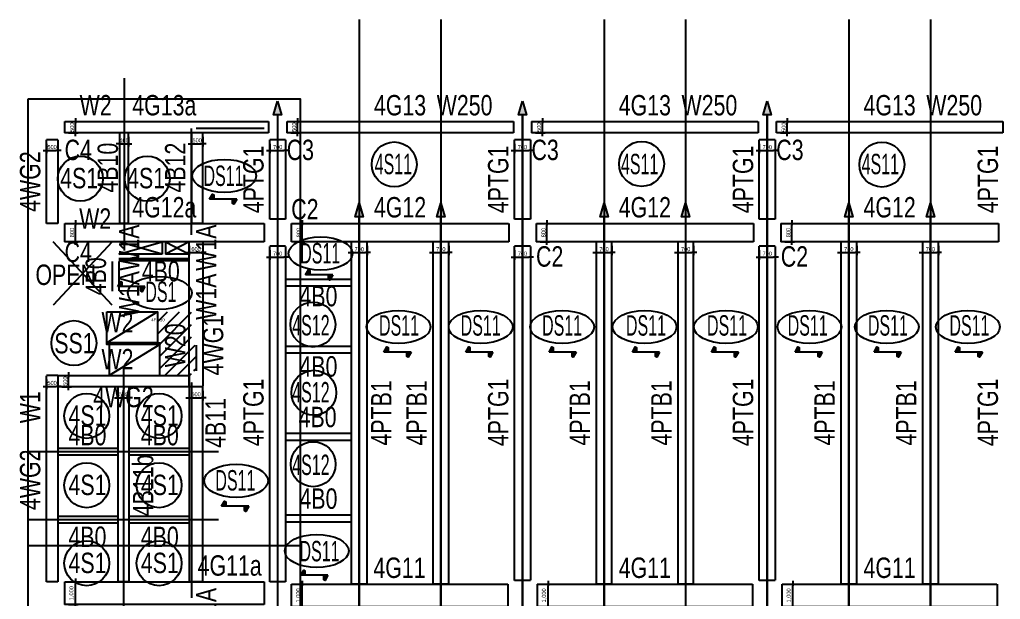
# Model space of a CAD drawing. Header units: millimetres. Extents: x 90980 to 179146, y 102485 to 153500.
# Drawn here: x 90980 to 134250, y 127930 to 153500 of the extents above; entities that cross this region are included whole.
import ezdxf
from ezdxf.enums import TextEntityAlignment as Align

# ---------------------------------------------------------------- set-up
doc = ezdxf.new("R2010")
doc.units = ezdxf.units.MM
doc.linetypes.add('HID', pattern=[2.3, 1.5, -0.8])
doc.linetypes.add('HIDDEN2', pattern=[0.1875, 0.125, -0.0625])
doc.layers.get('Defpoints').update_dxf_attribs({"color": 159})
for name, color, linetype in [('^DECK', 130, 'Continuous'), ('A-CEN', 1, 'Continuous'), ('A-HAT', 251, 'Continuous'), ('A-OPEN', 1, 'Continuous'), ('A-TEXT-NOTE', 7, 'Continuous'), ('BEAM-TEXT', 4, 'Continuous'), ('COLUMN-TEXT', 2, 'Continuous'), ('DECK-PL', 4, 'Continuous'), ('DECK-SLAB', 4, 'Continuous'), ('GIRDER-TEXT', 7, 'Continuous'), ('PT', 251, 'Continuous'), ('TXT-SLAB', 6, 'Continuous'), ('WALL-TEXT', 6, 'Continuous'), ('레벨', 40, 'Continuous'), ('보(beam)', 4, 'HID'), ('보(girder)', 7, 'HID'), ('슬래브라인', 7, 'Continuous')]:
    doc.layers.add(name, color=color, linetype=linetype)
doc.layers.add('NOPLOT', color=191, linetype='Continuous', plot=False)
doc.styles.add('Gdim', font='Dotum.ttf', dxfattribs={"width": 0.9})
doc.styles.add('Gtx', font='Dotum.ttf')
doc.dimstyles.new('Gdim200', dxfattribs={"dimscale": 200, "dimtxt": 3, "dimasz": 1.2, "dimexe": 2, "dimexo": 3, "dimgap": 1, "dimtad": 1, "dimdsep": 46, "dimlunit": 6, "dimtxsty": 'Gdim', "dimblk1": '_CIDOT', "dimblk2": '_CIDOT', "dimsah": 1, "dimcen": 2.5, "dimdle": 2, "dimclrd": 1, "dimclre": 1, "dimclrt": 3, "dimazin": 2, "dimtfac": 1, "dimtix": 1, "dimtmove": 2, "dimatfit": 3, "dimldrblk": '_CIDOT', "dimfxl": 2, "dimtolj": 1, "dimtzin": 0, "dimarcsym": 0})

# ---------------------------------------------------------------- blocks, each defined once
blk = doc.blocks.new('_CIDOT')
at = {"color": 0, "linetype": 'ByBlock'}
blk.add_line((2, 0), (-1, 0), dxfattribs=at)
at = {"color": 0, "linetype": 'ByBlock', "const_width": 0.5}
blk.add_lwpolyline([(-0.25, 0, 1), (0.25, 0, 1)], format="xyb", close=True, dxfattribs=at)
blk = doc.blocks.new('*D132')
at = {"layer": 'Defpoints', "color": 155, "lineweight": -2, "transparency": 16777216}
for p, q in [((-1925, 650), (-1505, 650)), ((-1625, 222), (-1625, 578)), ((-1925, 150), (-1505, 150))]:
    blk.add_line(p, q, dxfattribs=at)
at = {"layer": 'Defpoints', "color": 0, "transparency": 16777216}
for p in [(-2105, 650), (-1625, 650), (-2105, 150)]:
    blk.add_point(p, dxfattribs=at)
at = {"layer": 'Defpoints', "color": 155, "lineweight": -2, "transparency": 16777216, "xscale": 71.99999999999994, "yscale": 71.99999999999994, "zscale": 71.99999999999994}
for p, rotation in [((-1625, 650), 90), ((-1625, 150), 270)]:
    blk.add_blockref('_CIDOT', p, dxfattribs=dict(at, rotation=rotation))
at = {"layer": 'Defpoints', "color": 3, "transparency": 16777216, "insert": (-1776, 400), "char_height": 180, "attachment_point": 5, "rotation": 90, "style": 'Gdim'}
blk.add_mtext('\\A1;{\\C155;500}', dxfattribs=at)
blk = doc.blocks.new('*D110')
at = {"layer": 'Defpoints', "color": 155, "lineweight": -2, "transparency": 16777216}
for p, q in [((-1725, 650), (-1305, 650)), ((-1425, 222), (-1425, 578)), ((-1725, 150), (-1305, 150))]:
    blk.add_line(p, q, dxfattribs=at)
at = {"layer": 'Defpoints', "color": 0, "transparency": 16777216}
for p in [(-1905, 650), (-1425, 650), (-1905, 150)]:
    blk.add_point(p, dxfattribs=at)
at = {"layer": 'Defpoints', "color": 155, "lineweight": -2, "transparency": 16777216, "xscale": 71.99999999999994, "yscale": 71.99999999999994, "zscale": 71.99999999999994}
for p, rotation in [((-1425, 650), 90), ((-1425, 150), 270)]:
    blk.add_blockref('_CIDOT', p, dxfattribs=dict(at, rotation=rotation))
at = {"layer": 'Defpoints', "color": 3, "transparency": 16777216, "insert": (-1576, 400), "char_height": 180, "attachment_point": 5, "rotation": 90, "style": 'Gdim'}
blk.add_mtext('\\A1;{\\C155;500}', dxfattribs=at)
blk = doc.blocks.new('*D130')
at = {"layer": 'Defpoints', "color": 155, "lineweight": -2, "transparency": 16777216}
for p, q in [((-1725, 800), (-1305, 800)), ((-1425, 72), (-1425, 728)), ((-1725, 0), (-1305, 0))]:
    blk.add_line(p, q, dxfattribs=at)
at = {"layer": 'Defpoints', "color": 0, "transparency": 16777216}
for p in [(-1905, 800), (-1425, 800), (-1905, 0)]:
    blk.add_point(p, dxfattribs=at)
at = {"layer": 'Defpoints', "color": 155, "lineweight": -2, "transparency": 16777216, "xscale": 71.99999999999994, "yscale": 71.99999999999994, "zscale": 71.99999999999994}
for p, rotation in [((-1425, 800), 90), ((-1425, 0), 270)]:
    blk.add_blockref('_CIDOT', p, dxfattribs=dict(at, rotation=rotation))
at = {"layer": 'Defpoints', "color": 3, "transparency": 16777216, "insert": (-1576, 400), "char_height": 180, "attachment_point": 5, "rotation": 90, "style": 'Gdim'}
blk.add_mtext('\\A1;{\\C155;800}', dxfattribs=at)
blk = doc.blocks.new('*D120')
at = {"layer": 'Defpoints', "color": 155, "lineweight": -2, "transparency": 16777216}
for p, q in [((-1725, 900), (-1305, 900)), ((-1425, -28), (-1425, 828)), ((-1725, -100), (-1305, -100))]:
    blk.add_line(p, q, dxfattribs=at)
at = {"layer": 'Defpoints', "color": 0, "transparency": 16777216}
for p in [(-1905, 900), (-1425, 900), (-1905, -100)]:
    blk.add_point(p, dxfattribs=at)
at = {"layer": 'Defpoints', "color": 155, "lineweight": -2, "transparency": 16777216, "xscale": 71.99999999999994, "yscale": 71.99999999999994, "zscale": 71.99999999999994}
for p, rotation in [((-1425, 900), 90), ((-1425, -100), 270)]:
    blk.add_blockref('_CIDOT', p, dxfattribs=dict(at, rotation=rotation))
at = {"layer": 'Defpoints', "color": 3, "transparency": 16777216, "insert": (-1593, 400), "char_height": 180, "attachment_point": 5, "rotation": 90, "style": 'Gdim'}
blk.add_mtext('\\A1;{\\C155;1,000}', dxfattribs=at)
blk = doc.blocks.new('*D122')
at = {"layer": 'Defpoints', "color": 155, "lineweight": -2, "transparency": 16777216}
for p, q in [((-1775, 900), (-1355, 900)), ((-1475, -28), (-1475, 828)), ((-1775, -100), (-1355, -100))]:
    blk.add_line(p, q, dxfattribs=at)
at = {"layer": 'Defpoints', "color": 0, "transparency": 16777216}
for p in [(-1955, 900), (-1475, 900), (-1955, -100)]:
    blk.add_point(p, dxfattribs=at)
at = {"layer": 'Defpoints', "color": 155, "lineweight": -2, "transparency": 16777216, "xscale": 71.99999999999994, "yscale": 71.99999999999994, "zscale": 71.99999999999994}
for p, rotation in [((-1475, 900), 90), ((-1475, -100), 270)]:
    blk.add_blockref('_CIDOT', p, dxfattribs=dict(at, rotation=rotation))
at = {"layer": 'Defpoints', "color": 3, "transparency": 16777216, "insert": (-1643, 400), "char_height": 180, "attachment_point": 5, "rotation": 90, "style": 'Gdim'}
blk.add_mtext('\\A1;{\\C155;1,000}', dxfattribs=at)
blk = doc.blocks.new('*D124')
at = {"layer": 'Defpoints', "color": 155, "lineweight": -2, "transparency": 16777216}
for p, q in [((-1725, 900), (-1305, 900)), ((-1425, -28), (-1425, 828)), ((-1725, -100), (-1305, -100))]:
    blk.add_line(p, q, dxfattribs=at)
at = {"layer": 'Defpoints', "color": 0, "transparency": 16777216}
for p in [(-1905, 900), (-1425, 900), (-1905, -100)]:
    blk.add_point(p, dxfattribs=at)
at = {"layer": 'Defpoints', "color": 155, "lineweight": -2, "transparency": 16777216, "xscale": 71.99999999999994, "yscale": 71.99999999999994, "zscale": 71.99999999999994}
for p, rotation in [((-1425, 900), 90), ((-1425, -100), 270)]:
    blk.add_blockref('_CIDOT', p, dxfattribs=dict(at, rotation=rotation))
at = {"layer": 'Defpoints', "color": 3, "transparency": 16777216, "insert": (-1593, 400), "char_height": 180, "attachment_point": 5, "rotation": 90, "style": 'Gdim'}
blk.add_mtext('\\A1;{\\C155;1,000}', dxfattribs=at)
blk = doc.blocks.new('*D126')
at = {"layer": 'Defpoints', "color": 155, "lineweight": -2, "transparency": 16777216}
for p, q in [((-1725, 800), (-1305, 800)), ((-1425, 72), (-1425, 728)), ((-1725, 0), (-1305, 0))]:
    blk.add_line(p, q, dxfattribs=at)
at = {"layer": 'Defpoints', "color": 0, "transparency": 16777216}
for p in [(-1905, 800), (-1425, 800), (-1905, 0)]:
    blk.add_point(p, dxfattribs=at)
at = {"layer": 'Defpoints', "color": 155, "lineweight": -2, "transparency": 16777216, "xscale": 71.99999999999994, "yscale": 71.99999999999994, "zscale": 71.99999999999994}
for p, rotation in [((-1425, 800), 90), ((-1425, 0), 270)]:
    blk.add_blockref('_CIDOT', p, dxfattribs=dict(at, rotation=rotation))
at = {"layer": 'Defpoints', "color": 3, "transparency": 16777216, "insert": (-1576, 400), "char_height": 180, "attachment_point": 5, "rotation": 90, "style": 'Gdim'}
blk.add_mtext('\\A1;{\\C155;800}', dxfattribs=at)
blk = doc.blocks.new('*D106')
at = {"layer": 'Defpoints', "color": 155, "lineweight": -2, "transparency": 16777216}
for p, q in [((-1725, 650), (-1305, 650)), ((-1425, 222), (-1425, 578)), ((-1725, 150), (-1305, 150))]:
    blk.add_line(p, q, dxfattribs=at)
at = {"layer": 'Defpoints', "color": 0, "transparency": 16777216}
for p in [(-1905, 650), (-1425, 650), (-1905, 150)]:
    blk.add_point(p, dxfattribs=at)
at = {"layer": 'Defpoints', "color": 155, "lineweight": -2, "transparency": 16777216, "xscale": 71.99999999999994, "yscale": 71.99999999999994, "zscale": 71.99999999999994}
for p, rotation in [((-1425, 650), 90), ((-1425, 150), 270)]:
    blk.add_blockref('_CIDOT', p, dxfattribs=dict(at, rotation=rotation))
at = {"layer": 'Defpoints', "color": 3, "transparency": 16777216, "insert": (-1576, 400), "char_height": 180, "attachment_point": 5, "rotation": 90, "style": 'Gdim'}
blk.add_mtext('\\A1;{\\C155;500}', dxfattribs=at)
blk = doc.blocks.new('*D96')
at = {"layer": 'Defpoints', "color": 155, "lineweight": -2, "transparency": 16777216}
for p, q in [((-1725, 750), (-1305, 750)), ((-1425, 122), (-1425, 678)), ((-1725, 50), (-1305, 50))]:
    blk.add_line(p, q, dxfattribs=at)
at = {"layer": 'Defpoints', "color": 0, "transparency": 16777216}
for p in [(-1905, 750), (-1425, 750), (-1905, 50)]:
    blk.add_point(p, dxfattribs=at)
at = {"layer": 'Defpoints', "color": 155, "lineweight": -2, "transparency": 16777216, "xscale": 71.99999999999994, "yscale": 71.99999999999994, "zscale": 71.99999999999994}
for p, rotation in [((-1425, 750), 90), ((-1425, 50), 270)]:
    blk.add_blockref('_CIDOT', p, dxfattribs=dict(at, rotation=rotation))
at = {"layer": 'Defpoints', "color": 3, "transparency": 16777216, "insert": (-1576, 400), "char_height": 180, "attachment_point": 5, "rotation": 90, "style": 'Gdim'}
blk.add_mtext('\\A1;{\\C155;700}', dxfattribs=at)
blk = doc.blocks.new('*D104')
at = {"layer": 'Defpoints', "color": 155, "lineweight": -2, "transparency": 16777216}
for p, q in [((-1925, 650), (-1505, 650)), ((-1625, 222), (-1625, 578)), ((-1925, 150), (-1505, 150))]:
    blk.add_line(p, q, dxfattribs=at)
at = {"layer": 'Defpoints', "color": 0, "transparency": 16777216}
for p in [(-2105, 650), (-1625, 650), (-2105, 150)]:
    blk.add_point(p, dxfattribs=at)
at = {"layer": 'Defpoints', "color": 155, "lineweight": -2, "transparency": 16777216, "xscale": 71.99999999999994, "yscale": 71.99999999999994, "zscale": 71.99999999999994}
for p, rotation in [((-1625, 650), 90), ((-1625, 150), 270)]:
    blk.add_blockref('_CIDOT', p, dxfattribs=dict(at, rotation=rotation))
at = {"layer": 'Defpoints', "color": 3, "transparency": 16777216, "insert": (-1776, 400), "char_height": 180, "attachment_point": 5, "rotation": 90, "style": 'Gdim'}
blk.add_mtext('\\A1;{\\C155;500}', dxfattribs=at)
blk = doc.blocks.new('*D88')
at = {"layer": 'Defpoints', "color": 155, "lineweight": -2, "transparency": 16777216}
for p, q in [((-1925, 700), (-1505, 700)), ((-1625, 172), (-1625, 628)), ((-1925, 100), (-1505, 100))]:
    blk.add_line(p, q, dxfattribs=at)
at = {"layer": 'Defpoints', "color": 0, "transparency": 16777216}
for p in [(-2105, 700), (-1625, 700), (-2105, 100)]:
    blk.add_point(p, dxfattribs=at)
at = {"layer": 'Defpoints', "color": 155, "lineweight": -2, "transparency": 16777216, "xscale": 71.99999999999994, "yscale": 71.99999999999994, "zscale": 71.99999999999994}
for p, rotation in [((-1625, 700), 90), ((-1625, 100), 270)]:
    blk.add_blockref('_CIDOT', p, dxfattribs=dict(at, rotation=rotation))
at = {"layer": 'Defpoints', "color": 3, "transparency": 16777216, "insert": (-1776, 400), "char_height": 180, "attachment_point": 5, "rotation": 90, "style": 'Gdim'}
blk.add_mtext('\\A1;{\\C155;600}', dxfattribs=at)
blk = doc.blocks.new('*D90')
at = {"layer": 'Defpoints', "color": 155, "lineweight": -2, "transparency": 16777216}
for p, q in [((-1925, 650), (-1505, 650)), ((-1625, 222), (-1625, 578)), ((-1925, 150), (-1505, 150))]:
    blk.add_line(p, q, dxfattribs=at)
at = {"layer": 'Defpoints', "color": 0, "transparency": 16777216}
for p in [(-2105, 650), (-1625, 650), (-2105, 150)]:
    blk.add_point(p, dxfattribs=at)
at = {"layer": 'Defpoints', "color": 155, "lineweight": -2, "transparency": 16777216, "xscale": 71.99999999999994, "yscale": 71.99999999999994, "zscale": 71.99999999999994}
for p, rotation in [((-1625, 650), 90), ((-1625, 150), 270)]:
    blk.add_blockref('_CIDOT', p, dxfattribs=dict(at, rotation=rotation))
at = {"layer": 'Defpoints', "color": 3, "transparency": 16777216, "insert": (-1776, 400), "char_height": 180, "attachment_point": 5, "rotation": 90, "style": 'Gdim'}
blk.add_mtext('\\A1;{\\C155;500}', dxfattribs=at)
blk = doc.blocks.new('*D92')
at = {"layer": 'Defpoints', "color": 155, "lineweight": -2, "transparency": 16777216}
for p, q in [((-1725, 750), (-1305, 750)), ((-1425, 122), (-1425, 678)), ((-1725, 50), (-1305, 50))]:
    blk.add_line(p, q, dxfattribs=at)
at = {"layer": 'Defpoints', "color": 0, "transparency": 16777216}
for p in [(-1905, 750), (-1425, 750), (-1905, 50)]:
    blk.add_point(p, dxfattribs=at)
at = {"layer": 'Defpoints', "color": 155, "lineweight": -2, "transparency": 16777216, "xscale": 71.99999999999994, "yscale": 71.99999999999994, "zscale": 71.99999999999994}
for p, rotation in [((-1425, 750), 90), ((-1425, 50), 270)]:
    blk.add_blockref('_CIDOT', p, dxfattribs=dict(at, rotation=rotation))
at = {"layer": 'Defpoints', "color": 3, "transparency": 16777216, "insert": (-1576, 400), "char_height": 180, "attachment_point": 5, "rotation": 90, "style": 'Gdim'}
blk.add_mtext('\\A1;{\\C155;700}', dxfattribs=at)
blk = doc.blocks.new('*D86')
at = {"layer": 'Defpoints', "color": 155, "lineweight": -2, "transparency": 16777216}
for p, q in [((-1825, 750), (-1405, 750)), ((-1525, 122), (-1525, 678)), ((-1825, 50), (-1405, 50))]:
    blk.add_line(p, q, dxfattribs=at)
at = {"layer": 'Defpoints', "color": 0, "transparency": 16777216}
for p in [(-2005, 750), (-1525, 750), (-2005, 50)]:
    blk.add_point(p, dxfattribs=at)
at = {"layer": 'Defpoints', "color": 155, "lineweight": -2, "transparency": 16777216, "xscale": 71.99999999999994, "yscale": 71.99999999999994, "zscale": 71.99999999999994}
for p, rotation in [((-1525, 750), 90), ((-1525, 50), 270)]:
    blk.add_blockref('_CIDOT', p, dxfattribs=dict(at, rotation=rotation))
at = {"layer": 'Defpoints', "color": 3, "transparency": 16777216, "insert": (-1676, 400), "char_height": 180, "attachment_point": 5, "rotation": 90, "style": 'Gdim'}
blk.add_mtext('\\A1;{\\C155;700}', dxfattribs=at)
blk = doc.blocks.new('*D72')
at = {"layer": 'Defpoints', "color": 155, "lineweight": -2, "transparency": 16777216}
for p, q in [((-888, 550), (-468, 550)), ((-588, 122), (-588, 478)), ((-888, 50), (-468, 50))]:
    blk.add_line(p, q, dxfattribs=at)
at = {"layer": 'Defpoints', "color": 0, "transparency": 16777216}
for p in [(-1068, 550), (-588, 550), (-1068, 50)]:
    blk.add_point(p, dxfattribs=at)
at = {"layer": 'Defpoints', "color": 155, "lineweight": -2, "transparency": 16777216, "xscale": 71.99999999999994, "yscale": 71.99999999999994, "zscale": 71.99999999999994}
for p, rotation in [((-588, 550), 90), ((-588, 50), 270)]:
    blk.add_blockref('_CIDOT', p, dxfattribs=dict(at, rotation=rotation))
at = {"layer": 'Defpoints', "color": 3, "transparency": 16777216, "insert": (-738, 300), "char_height": 180, "attachment_point": 5, "rotation": 90, "style": 'Gdim'}
blk.add_mtext('\\A1;{\\C155;500}', dxfattribs=at)
blk = doc.blocks.new('*D70')
at = {"layer": 'Defpoints', "color": 155, "lineweight": -2, "transparency": 16777216}
for p, q in [((-888, 650), (-468, 650)), ((-588, 22), (-588, 578)), ((-888, -50), (-468, -50))]:
    blk.add_line(p, q, dxfattribs=at)
at = {"layer": 'Defpoints', "color": 0, "transparency": 16777216}
for p in [(-1068, 650), (-588, 650), (-1068, -50)]:
    blk.add_point(p, dxfattribs=at)
at = {"layer": 'Defpoints', "color": 155, "lineweight": -2, "transparency": 16777216, "xscale": 71.99999999999994, "yscale": 71.99999999999994, "zscale": 71.99999999999994}
for p, rotation in [((-588, 650), 90), ((-588, -50), 270)]:
    blk.add_blockref('_CIDOT', p, dxfattribs=dict(at, rotation=rotation))
at = {"layer": 'Defpoints', "color": 3, "transparency": 16777216, "insert": (-738, 300), "char_height": 180, "attachment_point": 5, "rotation": 90, "style": 'Gdim'}
blk.add_mtext('\\A1;{\\C155;700}', dxfattribs=at)
blk = doc.blocks.new('*D82')
at = {"layer": 'Defpoints', "color": 155, "lineweight": -2, "transparency": 16777216}
for p, q in [((-888, 600), (-468, 600)), ((-588, 72), (-588, 528)), ((-888, 0), (-468, 0))]:
    blk.add_line(p, q, dxfattribs=at)
at = {"layer": 'Defpoints', "color": 0, "transparency": 16777216}
for p in [(-1068, 600), (-588, 600), (-1068, 0)]:
    blk.add_point(p, dxfattribs=at)
at = {"layer": 'Defpoints', "color": 155, "lineweight": -2, "transparency": 16777216, "xscale": 71.99999999999994, "yscale": 71.99999999999994, "zscale": 71.99999999999994}
for p, rotation in [((-588, 600), 90), ((-588, 0), 270)]:
    blk.add_blockref('_CIDOT', p, dxfattribs=dict(at, rotation=rotation))
at = {"layer": 'Defpoints', "color": 3, "transparency": 16777216, "insert": (-738, 300), "char_height": 180, "attachment_point": 5, "rotation": 90, "style": 'Gdim'}
blk.add_mtext('\\A1;{\\C155;600}', dxfattribs=at)
blk = doc.blocks.new('*D74')
at = {"layer": 'Defpoints', "color": 155, "lineweight": -2, "transparency": 16777216}
for p, q in [((-888, 550), (-468, 550)), ((-588, 122), (-588, 478)), ((-888, 50), (-468, 50))]:
    blk.add_line(p, q, dxfattribs=at)
at = {"layer": 'Defpoints', "color": 0, "transparency": 16777216}
for p in [(-1068, 550), (-588, 550), (-1068, 50)]:
    blk.add_point(p, dxfattribs=at)
at = {"layer": 'Defpoints', "color": 155, "lineweight": -2, "transparency": 16777216, "xscale": 71.99999999999994, "yscale": 71.99999999999994, "zscale": 71.99999999999994}
for p, rotation in [((-588, 550), 90), ((-588, 50), 270)]:
    blk.add_blockref('_CIDOT', p, dxfattribs=dict(at, rotation=rotation))
at = {"layer": 'Defpoints', "color": 3, "transparency": 16777216, "insert": (-738, 300), "char_height": 180, "attachment_point": 5, "rotation": 90, "style": 'Gdim'}
blk.add_mtext('\\A1;{\\C155;500}', dxfattribs=at)
blk = doc.blocks.new('A$C58C40D4B')
at = {"layer": 'DECK-PL'}
for points in [[(-600, 2), (-471, -223), (-415, -192), (-415, 2)], [(600, 2), (471, 228), (415, 196), (415, 2)]]:
    blk.add_hatch(color=256, dxfattribs=at).paths.add_polyline_path(points)
blk.add_line((-600, 2), (600, 2), dxfattribs=at)
for points in [[(-600, 2), (-471, -223), (-415, -192), (-415, 2), (-415, 2), (-471, 2), (-600, 2)], [(600, 2), (471, 228), (415, 196), (415, 2), (415, 2), (471, 2), (600, 2)]]:
    blk.add_lwpolyline(points, dxfattribs=at)
blk = doc.blocks.new('*D60')
at = {"layer": 'Defpoints', "color": 155, "lineweight": -2, "transparency": 16777216}
for p, q in [((-888, 500), (-468, 500)), ((-588, 572), (-588, 644)), ((-588, 100), (-588, 500)), ((-888, 100), (-468, 100)), ((-588, 28), (-588, -44))]:
    blk.add_line(p, q, dxfattribs=at)
at = {"layer": 'Defpoints', "color": 0, "transparency": 16777216}
for p in [(-1068, 500), (-588, 500), (-1068, 100)]:
    blk.add_point(p, dxfattribs=at)
at = {"layer": 'Defpoints', "color": 155, "lineweight": -2, "transparency": 16777216, "xscale": 71.99999999999994, "yscale": 71.99999999999994, "zscale": 71.99999999999994}
for p, rotation in [((-588, 500), 270), ((-588, 100), 90)]:
    blk.add_blockref('_CIDOT', p, dxfattribs=dict(at, rotation=rotation))
at = {"layer": 'Defpoints', "color": 3, "transparency": 16777216, "insert": (-738, 300), "char_height": 180, "attachment_point": 5, "rotation": 90, "style": 'Gdim'}
blk.add_mtext('\\A1;{\\C155;400}', dxfattribs=at)
blk = doc.blocks.new('*U133')
at = {"layer": 'Defpoints'}
for p, q in [((-2105.451, 650), (-2105.451, 150)), ((6994.549, 650), (6994.549, 150))]:
    blk.add_line(p, q, dxfattribs=at)
at = {"layer": '보(girder)'}
for p, q in [((-2105.451, 650), (6994.549, 650)), ((6994.549, 150), (-2105.451, 150))]:
    blk.add_line(p, q, dxfattribs=at)
at = {"layer": 'Defpoints'}
dim = blk.add_linear_dim(base=(-1625.451, 650), p1=(-2105.451, 150), p2=(-2105.451, 650), angle=90, text='{\\C155;<>}', dimstyle='Gdim200', override={"dimscale": 60, "dimzin": 8, "dimclrd": 155, "dimclre": 155}, dxfattribs=at)
dim.commit()
dim.dimension.update_dxf_attribs({"geometry": '*D132', "text_midpoint": (-1775.573, 400)})
blk = doc.blocks.new('*U111')
at = {"layer": 'Defpoints'}
for p, q in [((-1905.451, 650), (-1905.451, 150)), ((7094.549, 650), (7094.549, 150))]:
    blk.add_line(p, q, dxfattribs=at)
at = {"layer": '보(girder)'}
for p, q in [((-1905.451, 650), (7094.549, 650)), ((7094.549, 150), (-1905.451, 150))]:
    blk.add_line(p, q, dxfattribs=at)
at = {"layer": 'Defpoints'}
dim = blk.add_linear_dim(base=(-1425.451, 650), p1=(-1905.451, 150), p2=(-1905.451, 650), angle=90, text='{\\C155;<>}', dimstyle='Gdim200', override={"dimscale": 60, "dimzin": 8, "dimclrd": 155, "dimclre": 155}, dxfattribs=at)
dim.commit()
dim.dimension.update_dxf_attribs({"geometry": '*D110', "text_midpoint": (-1575.573, 400)})
blk = doc.blocks.new('*U131')
at = {"layer": 'Defpoints'}
for p, q in [((-1905.451, 800), (-1905.451, 0)), ((6894.549, 800), (6894.549, 0))]:
    blk.add_line(p, q, dxfattribs=at)
at = {"layer": '보(girder)'}
for p, q in [((-1905.451, 800), (6894.549, 800)), ((6894.549, 0), (-1905.451, 0))]:
    blk.add_line(p, q, dxfattribs=at)
at = {"layer": 'Defpoints'}
dim = blk.add_linear_dim(base=(-1425.451, 800), p1=(-1905.451, 0), p2=(-1905.451, 800), angle=90, text='{\\C155;<>}', dimstyle='Gdim200', override={"dimscale": 60, "dimzin": 8, "dimclrd": 155, "dimclre": 155}, dxfattribs=at)
dim.commit()
dim.dimension.update_dxf_attribs({"geometry": '*D130', "text_midpoint": (-1575.573, 400)})
blk = doc.blocks.new('*U121')
at = {"layer": 'Defpoints'}
for p, q in [((-1905.451, 900), (-1905.451, -100)), ((6894.549, 900), (6894.549, -100))]:
    blk.add_line(p, q, dxfattribs=at)
at = {"layer": '보(girder)'}
for p, q in [((-1905.451, 900), (6894.549, 900)), ((6894.549, -100), (-1905.451, -100))]:
    blk.add_line(p, q, dxfattribs=at)
at = {"layer": 'Defpoints'}
dim = blk.add_linear_dim(base=(-1425.451, 900), p1=(-1905.451, -100), p2=(-1905.451, 900), angle=90, text='{\\C155;<>}', dimstyle='Gdim200', override={"dimscale": 60, "dimzin": 8, "dimclrd": 155, "dimclre": 155}, dxfattribs=at)
dim.commit()
dim.dimension.update_dxf_attribs({"geometry": '*D120', "text_midpoint": (-1592.914, 400)})
blk = doc.blocks.new('*U123')
at = {"layer": 'Defpoints'}
for p, q in [((-1955.451, 900), (-1955.451, -100)), ((7594.549, 900), (7594.549, -100))]:
    blk.add_line(p, q, dxfattribs=at)
at = {"layer": '보(girder)'}
for p, q in [((-1955.451, 900), (7594.549, 900)), ((7594.549, -100), (-1955.451, -100))]:
    blk.add_line(p, q, dxfattribs=at)
at = {"layer": 'Defpoints'}
dim = blk.add_linear_dim(base=(-1475.451, 900), p1=(-1955.451, -100), p2=(-1955.451, 900), angle=90, text='{\\C155;<>}', dimstyle='Gdim200', override={"dimscale": 60, "dimzin": 8, "dimclrd": 155, "dimclre": 155}, dxfattribs=at)
dim.commit()
dim.dimension.update_dxf_attribs({"geometry": '*D122', "text_midpoint": (-1642.914, 400)})
blk = doc.blocks.new('*U125')
at = {"layer": 'Defpoints'}
for p, q in [((-1905.451, 900), (-1905.451, -100)), ((7594.549, 900), (7594.549, -100))]:
    blk.add_line(p, q, dxfattribs=at)
at = {"layer": '보(girder)'}
for p, q in [((-1905.451, 900), (7594.549, 900)), ((7594.549, -100), (-1905.451, -100))]:
    blk.add_line(p, q, dxfattribs=at)
at = {"layer": 'Defpoints'}
dim = blk.add_linear_dim(base=(-1425.451, 900), p1=(-1905.451, -100), p2=(-1905.451, 900), angle=90, text='{\\C155;<>}', dimstyle='Gdim200', override={"dimscale": 60, "dimzin": 8, "dimclrd": 155, "dimclre": 155}, dxfattribs=at)
dim.commit()
dim.dimension.update_dxf_attribs({"geometry": '*D124', "text_midpoint": (-1592.914, 400)})
blk = doc.blocks.new('*U127')
at = {"layer": 'Defpoints'}
for p, q in [((-1905.451, 800), (-1905.451, 0)), ((7694.549, 800), (7694.549, 0))]:
    blk.add_line(p, q, dxfattribs=at)
at = {"layer": '보(girder)'}
for p, q in [((-1905.451, 800), (7694.549, 800)), ((7694.549, 0), (-1905.451, 0))]:
    blk.add_line(p, q, dxfattribs=at)
at = {"layer": 'Defpoints'}
dim = blk.add_linear_dim(base=(-1425.451, 800), p1=(-1905.451, 0), p2=(-1905.451, 800), angle=90, text='{\\C155;<>}', dimstyle='Gdim200', override={"dimscale": 60, "dimzin": 8, "dimclrd": 155, "dimclre": 155}, dxfattribs=at)
dim.commit()
dim.dimension.update_dxf_attribs({"geometry": '*D126', "text_midpoint": (-1575.573, 400)})
blk = doc.blocks.new('*U107')
at = {"layer": 'Defpoints'}
for p, q in [((-1905.451, 650), (-1905.451, 150)), ((8094.549, 650), (8094.549, 150))]:
    blk.add_line(p, q, dxfattribs=at)
at = {"layer": '보(girder)'}
for p, q in [((-1905.451, 650), (8094.549, 650)), ((8094.549, 150), (-1905.451, 150))]:
    blk.add_line(p, q, dxfattribs=at)
at = {"layer": 'Defpoints'}
dim = blk.add_linear_dim(base=(-1425.451, 650), p1=(-1905.451, 150), p2=(-1905.451, 650), angle=90, text='{\\C155;<>}', dimstyle='Gdim200', override={"dimscale": 60, "dimzin": 8, "dimclrd": 155, "dimclre": 155}, dxfattribs=at)
dim.commit()
dim.dimension.update_dxf_attribs({"geometry": '*D106', "text_midpoint": (-1575.573, 400)})
blk = doc.blocks.new('*U97')
at = {"layer": 'Defpoints'}
for p, q in [((-1905.451, 750), (-1905.451, 50)), ((12894.549, 750), (12894.549, 50))]:
    blk.add_line(p, q, dxfattribs=at)
at = {"layer": '보(girder)'}
for p, q in [((-1905.451, 750), (12894.549, 750)), ((12894.549, 50), (-1905.451, 50))]:
    blk.add_line(p, q, dxfattribs=at)
at = {"layer": 'Defpoints'}
dim = blk.add_linear_dim(base=(-1425.451, 750), p1=(-1905.451, 50), p2=(-1905.451, 750), angle=90, text='{\\C155;<>}', dimstyle='Gdim200', override={"dimscale": 60, "dimzin": 8, "dimclrd": 155, "dimclre": 155}, dxfattribs=at)
dim.commit()
dim.dimension.update_dxf_attribs({"geometry": '*D96', "text_midpoint": (-1575.573, 400)})
blk = doc.blocks.new('*U105')
at = {"layer": 'Defpoints'}
for p, q in [((-2105.451, 650), (-2105.451, 150)), ((3694.549, 650), (3694.549, 150))]:
    blk.add_line(p, q, dxfattribs=at)
at = {"layer": '보(girder)'}
for p, q in [((-2105.451, 650), (3694.549, 650)), ((3694.549, 150), (-2105.451, 150))]:
    blk.add_line(p, q, dxfattribs=at)
at = {"layer": 'Defpoints'}
dim = blk.add_linear_dim(base=(-1625.451, 650), p1=(-2105.451, 150), p2=(-2105.451, 650), angle=90, text='{\\C155;<>}', dimstyle='Gdim200', override={"dimscale": 60, "dimzin": 8, "dimclrd": 155, "dimclre": 155}, dxfattribs=at)
dim.commit()
dim.dimension.update_dxf_attribs({"geometry": '*D104', "text_midpoint": (-1775.573, 400)})
blk = doc.blocks.new('*U89')
at = {"layer": 'Defpoints'}
for p, q in [((-2105.451, 700), (-2105.451, 100)), ((4294.549, 700), (4294.549, 100))]:
    blk.add_line(p, q, dxfattribs=at)
at = {"layer": '보(girder)'}
for p, q in [((-2105.451, 700), (4294.549, 700)), ((4294.549, 100), (-2105.451, 100))]:
    blk.add_line(p, q, dxfattribs=at)
at = {"layer": 'Defpoints'}
dim = blk.add_linear_dim(base=(-1625.451, 700), p1=(-2105.451, 100), p2=(-2105.451, 700), angle=90, text='{\\C155;<>}', dimstyle='Gdim200', override={"dimscale": 60, "dimzin": 8, "dimclrd": 155, "dimclre": 155}, dxfattribs=at)
dim.commit()
dim.dimension.update_dxf_attribs({"geometry": '*D88', "text_midpoint": (-1775.573, 400)})
blk = doc.blocks.new('*U91')
at = {"layer": 'Defpoints'}
for p, q in [((-2105.451, 650), (-2105.451, 150)), ((1594.549, 650), (1594.549, 150))]:
    blk.add_line(p, q, dxfattribs=at)
at = {"layer": '보(girder)'}
for p, q in [((-2105.451, 650), (1594.549, 650)), ((1594.549, 150), (-2105.451, 150))]:
    blk.add_line(p, q, dxfattribs=at)
at = {"layer": 'Defpoints'}
dim = blk.add_linear_dim(base=(-1625.451, 650), p1=(-2105.451, 150), p2=(-2105.451, 650), angle=90, text='{\\C155;<>}', dimstyle='Gdim200', override={"dimscale": 60, "dimzin": 8, "dimclrd": 155, "dimclre": 155}, dxfattribs=at)
dim.commit()
dim.dimension.update_dxf_attribs({"geometry": '*D90', "text_midpoint": (-1775.573, 400)})
blk = doc.blocks.new('*U93')
at = {"layer": 'Defpoints'}
for p, q in [((-1905.451, 750), (-1905.451, 50)), ((12844.549, 750), (12844.549, 50))]:
    blk.add_line(p, q, dxfattribs=at)
at = {"layer": '보(girder)'}
for p, q in [((-1905.451, 750), (12844.549, 750)), ((12844.549, 50), (-1905.451, 50))]:
    blk.add_line(p, q, dxfattribs=at)
at = {"layer": 'Defpoints'}
dim = blk.add_linear_dim(base=(-1425.451, 750), p1=(-1905.451, 50), p2=(-1905.451, 750), angle=90, text='{\\C155;<>}', dimstyle='Gdim200', override={"dimscale": 60, "dimzin": 8, "dimclrd": 155, "dimclre": 155}, dxfattribs=at)
dim.commit()
dim.dimension.update_dxf_attribs({"geometry": '*D92', "text_midpoint": (-1575.573, 400)})
blk = doc.blocks.new('*U87')
at = {"layer": 'Defpoints'}
for p, q in [((-2005.451, 750), (-2005.451, 50)), ((1494.549, 750), (1494.549, 50))]:
    blk.add_line(p, q, dxfattribs=at)
at = {"layer": '보(girder)'}
for p, q in [((-2005.451, 750), (1494.549, 750)), ((1494.549, 50), (-2005.451, 50))]:
    blk.add_line(p, q, dxfattribs=at)
at = {"layer": 'Defpoints'}
dim = blk.add_linear_dim(base=(-1525.451, 750), p1=(-2005.451, 50), p2=(-2005.451, 750), angle=90, text='{\\C155;<>}', dimstyle='Gdim200', override={"dimscale": 60, "dimzin": 8, "dimclrd": 155, "dimclre": 155}, dxfattribs=at)
dim.commit()
dim.dimension.update_dxf_attribs({"geometry": '*D86', "text_midpoint": (-1675.573, 400)})
blk = doc.blocks.new('*U73')
at = {"layer": 'Defpoints'}
for p, q in [((-1067.879, 550), (-1067.879, 50)), ((2932.121, 550), (2932.121, 50))]:
    blk.add_line(p, q, dxfattribs=at)
at = {"layer": '보(beam)'}
for p, q in [((2932.121, 550), (-1067.879, 550)), ((-1067.879, 50), (2932.121, 50))]:
    blk.add_line(p, q, dxfattribs=at)
at = {"layer": 'Defpoints'}
dim = blk.add_linear_dim(base=(-587.879, 550), p1=(-1067.879, 50), p2=(-1067.879, 550), angle=90, text='{\\C155;<>}', dimstyle='Gdim200', override={"dimscale": 60, "dimzin": 8, "dimclrd": 155, "dimclre": 155}, dxfattribs=at)
dim.commit()
dim.dimension.update_dxf_attribs({"geometry": '*D72', "text_midpoint": (-738.001, 300)})
blk = doc.blocks.new('*U71')
at = {"layer": 'Defpoints'}
for p, q in [((-1067.879, 650), (-1067.879, -50)), ((14032.121, 650), (14032.121, -50))]:
    blk.add_line(p, q, dxfattribs=at)
at = {"layer": '보(beam)'}
for p, q in [((14032.121, 650), (-1067.879, 650)), ((-1067.879, -50), (14032.121, -50))]:
    blk.add_line(p, q, dxfattribs=at)
at = {"layer": 'Defpoints'}
dim = blk.add_linear_dim(base=(-587.879, 650), p1=(-1067.879, -50), p2=(-1067.879, 650), angle=90, text='{\\C155;<>}', dimstyle='Gdim200', override={"dimscale": 60, "dimzin": 8, "dimclrd": 155, "dimclre": 155}, dxfattribs=at)
dim.commit()
dim.dimension.update_dxf_attribs({"geometry": '*D70', "text_midpoint": (-738.001, 300)})
blk = doc.blocks.new('*U83')
at = {"layer": 'Defpoints'}
for p, q in [((-1067.879, 600), (-1067.879, 0)), ((7532.121, 600), (7532.121, 0))]:
    blk.add_line(p, q, dxfattribs=at)
at = {"layer": '보(beam)'}
for p, q in [((7532.121, 600), (-1067.879, 600)), ((-1067.879, 0), (7532.121, 0))]:
    blk.add_line(p, q, dxfattribs=at)
at = {"layer": 'Defpoints'}
dim = blk.add_linear_dim(base=(-587.879, 600), p1=(-1067.879, 0), p2=(-1067.879, 600), angle=90, text='{\\C155;<>}', dimstyle='Gdim200', override={"dimscale": 60, "dimzin": 8, "dimclrd": 155, "dimclre": 155}, dxfattribs=at)
dim.commit()
dim.dimension.update_dxf_attribs({"geometry": '*D82', "text_midpoint": (-738.001, 300)})
blk = doc.blocks.new('*U75')
at = {"layer": 'Defpoints'}
for p, q in [((-1067.879, 550), (-1067.879, 50)), ((7532.121, 550), (7532.121, 50))]:
    blk.add_line(p, q, dxfattribs=at)
at = {"layer": '보(beam)'}
for p, q in [((7532.121, 550), (-1067.879, 550)), ((-1067.879, 50), (7532.121, 50))]:
    blk.add_line(p, q, dxfattribs=at)
at = {"layer": 'Defpoints'}
dim = blk.add_linear_dim(base=(-587.879, 550), p1=(-1067.879, 50), p2=(-1067.879, 550), angle=90, text='{\\C155;<>}', dimstyle='Gdim200', override={"dimscale": 60, "dimzin": 8, "dimclrd": 155, "dimclre": 155}, dxfattribs=at)
dim.commit()
dim.dimension.update_dxf_attribs({"geometry": '*D74', "text_midpoint": (-738.001, 300)})
blk = doc.blocks.new('*U61')
at = {"layer": 'Defpoints'}
for p, q in [((-1067.879, 500), (-1067.879, 100)), ((2932.121, 500), (2932.121, 100))]:
    blk.add_line(p, q, dxfattribs=at)
at = {"layer": '보(beam)'}
for p, q in [((2932.121, 500), (-1067.879, 500)), ((-1067.879, 100), (2932.121, 100))]:
    blk.add_line(p, q, dxfattribs=at)
at = {"layer": 'Defpoints'}
dim = blk.add_linear_dim(base=(-587.879, 500), p1=(-1067.879, 100), p2=(-1067.879, 500), angle=90, text='{\\C155;<>}', dimstyle='Gdim200', override={"dimscale": 60, "dimzin": 8, "dimclrd": 155, "dimclre": 155}, dxfattribs=at)
dim.commit()
dim.dimension.update_dxf_attribs({"geometry": '*D60', "text_midpoint": (-738.001, 300)})

msp = doc.modelspace()

# ---------------------------------------------------------------- hatches: boundary and pattern name
at = {"layer": 'A-HAT', "transparency": 33554687}
h = msp.add_hatch(dxfattribs=at)
h.set_pattern_fill('ANSI31', color=256, scale=120)
h.paths.add_polyline_path([(97164, 137805), (97164, 139240), (97064, 139240), (97064, 140605), (98564, 140605), (98564, 139135), (98764, 139135), (98764, 138005), (98564, 138005), (98564, 137805)])
at = {"layer": 'PT'}
h = msp.add_hatch(color=256, dxfattribs=at)
h.dxf.hatch_style = 1
h.paths.add_polyline_path([(102364, 149905), (102540, 149305), (102187, 149305)])
h = msp.add_hatch(color=256, dxfattribs=at)
h.dxf.hatch_style = 1
h.paths.add_polyline_path([(113164, 149905), (113340, 149305), (112987, 149305)])
h = msp.add_hatch(color=256, dxfattribs=at)
h.dxf.hatch_style = 1
h.paths.add_polyline_path([(123964, 149905), (124140, 149305), (123787, 149305)])
h = msp.add_hatch(color=256, dxfattribs=at)
h.dxf.hatch_style = 1
h.paths.add_polyline_path([(105964, 145405), (106140, 144805), (105787, 144805)])
h = msp.add_hatch(color=256, dxfattribs=at)
h.dxf.hatch_style = 1
h.paths.add_polyline_path([(109564, 145405), (109740, 144805), (109387, 144805)])
h = msp.add_hatch(color=256, dxfattribs=at)
h.dxf.hatch_style = 1
h.paths.add_polyline_path([(116764, 145405), (116940, 144805), (116587, 144805)])
h = msp.add_hatch(color=256, dxfattribs=at)
h.dxf.hatch_style = 1
h.paths.add_polyline_path([(120364, 145405), (120540, 144805), (120187, 144805)])
h = msp.add_hatch(color=256, dxfattribs=at)
h.dxf.hatch_style = 1
h.paths.add_polyline_path([(127564, 145405), (127740, 144805), (127387, 144805)])
h = msp.add_hatch(color=256, dxfattribs=at)
h.dxf.hatch_style = 1
h.paths.add_polyline_path([(131164, 145405), (131340, 144805), (130987, 144805)])

# ---------------------------------------------------------------- linework, layer by layer
at = {"layer": '^DECK', "color": 0}
for centre in [(107507, 147114), (118421, 147133), (129022, 147105), (93659, 146485), (96612, 146485), (103919, 140052), (93374, 139235), (103961, 137044), (93940, 136020), (97131, 136020), (103931, 133892), (93940, 132963), (97131, 132963), (93940, 129522), (97131, 129522)]:
    msp.add_circle(centre, 991, dxfattribs=at)
for centre in [(100011, 146608), (104257, 143185), (97160, 141446), (107697, 139947), (111322, 139947), (114915, 139947), (118555, 139947), (122142, 139947), (125828, 139947), (129241, 139947), (132819, 139947), (100532, 133159), (104091, 130065)]:
    msp.add_ellipse(centre, major_axis=(1412, 0), ratio=0.516176, dxfattribs=at)
at = {"layer": 'A-CEN'}
for p, q in [((105964, 153500), (105964, 110772)), ((109564, 153500), (109564, 110772)), ((116764, 153500), (116764, 110772)), ((120364, 153500), (120364, 110772)), ((127564, 153500), (127564, 110772)), ((131164, 153500), (131164, 110772)), ((95589, 150915), (95589, 143310)), ((95564, 138081), (95564, 127460)), ((91364, 134455), (99752, 134455)), ((91364, 131455), (99752, 131455))]:
    msp.add_line(p, q, dxfattribs=at)
at = {"layer": 'A-OPEN', "linetype": 'HID'}
for p, q in [((98564, 144005), (98564, 148705)), ((98564, 137505), (98564, 128005))]:
    msp.add_line(p, q, dxfattribs=at)
at = {"layer": 'A-OPEN'}
for p, q in [((95064, 140905), (92464, 143705)), ((95064, 143705), (92464, 140905)), ((95364, 143155), (97264, 143705)), ((97264, 143155), (95364, 143705)), ((97414, 143705), (98464, 143155)), ((98464, 143705), (97414, 143155)), ((97064, 140605), (94824, 139240)), ((97164, 139170), (94924, 137805))]:
    msp.add_line(p, q, dxfattribs=at)
at = {"layer": 'NOPLOT'}
msp.add_lwpolyline([(91364, 150005), (103364, 150005), (103364, 122185), (91364, 122185)], close=True, dxfattribs=at)
at = {"layer": 'NOPLOT', "elevation": 0}
msp.add_lwpolyline([(91354, 130305), (103354, 130305), (103354, 102485), (91354, 102485)], close=True, dxfattribs=at)
at = {"layer": 'PT', "elevation": 0}
for points in [[(102364, 149905), (102540, 149305), (102187, 149305)], [(113164, 149905), (113340, 149305), (112987, 149305)], [(123964, 149905), (124140, 149305), (123787, 149305)], [(105964, 145405), (106140, 144805), (105787, 144805)], [(109564, 145405), (109740, 144805), (109387, 144805)], [(116764, 145405), (116940, 144805), (116587, 144805)], [(120364, 145405), (120540, 144805), (120187, 144805)], [(127564, 145405), (127740, 144805), (127387, 144805)], [(131164, 145405), (131340, 144805), (130987, 144805)]]:
    msp.add_lwpolyline(points, close=True, dxfattribs=at)
at = {"layer": 'PT', "linetype": 'HIDDEN2', "ltscale": 10, "const_width": 100, "elevation": 0}
for points in [[(102364, 149305), (102364, 106905)], [(113164, 149305), (113164, 106905)], [(123964, 149305), (123964, 106905)], [(105964, 144805), (105964, 111405)], [(109564, 144805), (109564, 111405)], [(116764, 144805), (116764, 111405)], [(120364, 144805), (120364, 111405)], [(127564, 144805), (127564, 111405)], [(131164, 144805), (131164, 111405)]]:
    msp.add_lwpolyline(points, dxfattribs=at)
at = {"layer": '보(beam)'}
for p, q in [((98464, 142855), (95364, 142855)), ((95364, 142830), (95364, 141530))]:
    msp.add_line(p, q, dxfattribs=at)
at = {"layer": '보(beam)', "linetype": 'HID'}
for p, q in [((102714, 142055), (105614, 142055)), ((102714, 141755), (105614, 141755)), ((102714, 139105), (105614, 139105)), ((102714, 138805), (105614, 138805)), ((102714, 135255), (105614, 135255)), ((92664, 134605), (95314, 134605)), ((95814, 134605), (98464, 134605)), ((102714, 134955), (105614, 134955)), ((92664, 134305), (95314, 134305)), ((95814, 134305), (98464, 134305)), ((92664, 131605), (95314, 131605)), ((95814, 131605), (98464, 131605)), ((102714, 131655), (105614, 131655)), ((92664, 131305), (95314, 131305)), ((95814, 131305), (98464, 131305)), ((102714, 131355), (105614, 131355))]:
    msp.add_line(p, q, dxfattribs=at)
at = {"layer": '슬래브라인'}
for p, q in [((98764, 149005), (101764, 149005)), ((101764, 148705), (98764, 148705)), ((97264, 143705), (97264, 143155)), ((97414, 143705), (97414, 143155)), ((95064, 142830), (95064, 141530)), ((97264, 143155), (95364, 143155)), ((98464, 142955), (95364, 142955)), ((98464, 143155), (97414, 143155)), ((98764, 139135), (98764, 138005))]:
    msp.add_line(p, q, dxfattribs=at)
at = {"layer": '슬래브라인', "elevation": 0}
for points in [[(94824, 140605), (97064, 140605), (97064, 139240), (94824, 139240)], [(94824, 139240), (97164, 139240), (97164, 139170), (94824, 139170)], [(97164, 139170), (94924, 139170), (94924, 137805), (97164, 137805)]]:
    msp.add_lwpolyline(points, close=True, dxfattribs=at)

# ---------------------------------------------------------------- block references
at = {"layer": 'DECK-PL', "xscale": -1}
for p in [(99959, 145579), (104192, 142239), (95910, 141723), (107652, 138836), (111264, 138836), (114936, 138836), (118615, 138836), (122100, 138836), (125792, 138836), (129277, 138836), (132862, 138836), (100488, 132035), (103985, 128990)]:
    msp.add_blockref('A$C58C40D4B', p, dxfattribs=at)
at = {"layer": '보(beam)', "rotation": 270}
for name, p in [('*U61', (95289, 147437)), ('*U73', (98514, 147437)), ('*U71', (105664, 142637)), ('*U71', (109264, 142637)), ('*U71', (116464, 142637)), ('*U71', (120064, 142637)), ('*U71', (127264, 142637)), ('*U71', (130864, 142637)), ('*U75', (95264, 136237)), ('*U83', (98464, 136237))]:
    msp.add_blockref(name, p, dxfattribs=at)
at = {"layer": '보(girder)'}
for name, p in [('*U111', (94869, 148355)), ('*U107', (104669, 148355)), ('*U107', (115469, 148355)), ('*U107', (126269, 148355)), ('*U131', (94869, 143705)), ('*U127', (104869, 143705)), ('*U127', (115669, 143705)), ('*U127', (126469, 143705)), ('*U105', (94769, 137155)), ('*U121', (94869, 127805)), ('*U123', (104919, 127705)), ('*U125', (115719, 127705)), ('*U125', (126519, 127705))]:
    msp.add_blockref(name, p, dxfattribs=at)
at = {"layer": '보(girder)', "rotation": 270}
for name, p in [('*U91', (92014, 146100)), ('*U87', (101964, 146200)), ('*U87', (112764, 146200)), ('*U87', (123564, 146200)), ('*U89', (98364, 141600)), ('*U97', (101964, 141600)), ('*U93', (112764, 141600)), ('*U93', (123564, 141600)), ('*U133', (92014, 135700))]:
    msp.add_blockref(name, p, dxfattribs=at)

# ---------------------------------------------------------------- texts
at = {"layer": 'A-TEXT-NOTE', "style": 'Gtx', "width": 0.8}
msp.add_text('OPEN', height=900, dxfattribs=at).set_placement((93014, 142247), align=Align.MIDDLE_CENTER)
at = {"layer": 'BEAM-TEXT', "style": 'Gtx', "width": 0.8}
for s, p in [('4B10', (95589, 146971)), ('4B12', (98564, 146971)), ('4B0', (95064, 142180)), ('4PTB1', (109214, 136155)), ('4PTB1', (116414, 136155)), ('4PTB1', (120014, 136155)), ('4PTB1', (127214, 136155)), ('4PTB1', (130814, 136155)), ('4B11', (100346, 135713)), ('4B11b', (97147, 132955))]:
    msp.add_text(s, height=900, rotation=90, dxfattribs=at).set_placement(p, align=Align.BOTTOM_CENTER)
for p in [(97208, 142855), (104164, 141755), (104164, 138654)]:
    msp.add_text('4B0', height=900, dxfattribs=at).set_placement(p, align=Align.TOP_CENTER)
msp.add_text('4PTB1', height=900, rotation=90, dxfattribs=at).set_placement((106486, 136155), align=Align.TOP_CENTER)
for p in [(104126, 135255), (93972, 134455), (97163, 134455), (104164, 131655), (93972, 129972), (97163, 129968)]:
    msp.add_text('4B0', height=900, dxfattribs=at).set_placement(p, align=Align.BOTTOM_CENTER)
at = {"layer": 'COLUMN-TEXT', "color": 3, "style": 'Gtx', "width": 0.8}
for s, p in [('C4', (92964, 148205)), ('C3', (102764, 148205)), ('C3', (113564, 148205)), ('C3', (124364, 148205)), ('C2', (102964, 145590)), ('C4', (92964, 143705)), ('C2', (113764, 143505)), ('C2', (124564, 143505))]:
    msp.add_text(s, height=900, dxfattribs=at).set_placement(p, align=Align.TOP_LEFT)
at = {"layer": 'DECK-SLAB', "style": 'Gtx', "width": 0.6}
for s, p in [('DS11', (99092, 146163, 0)), ('DS11', (103357, 142746, 0)), ('DS1', (96527, 141046, 0)), ('DS11', (106836, 139562, 0)), ('DS11', (110439, 139562, 0)), ('DS11', (114030, 139562, 0)), ('DS11', (117730, 139562, 0)), ('DS11', (121307, 139562, 0)), ('DS11', (124865, 139562, 0)), ('DS11', (128404, 139562, 0)), ('DS11', (132001, 139562, 0)), ('DS11', (99616, 132732, 0)), ('DS11', (103328, 129608, 0))]:
    msp.add_text(s, height=900, dxfattribs=at).set_placement(p)
at = {"layer": 'GIRDER-TEXT', "style": 'Gtx', "width": 0.8}
for s, p in [('4G13a', (97364, 149005)), ('4G13', (107764, 149005)), ('4G13', (118564, 149005)), ('4G13', (129364, 149005)), ('4G12a', (97364, 144505)), ('4G12', (107764, 144505)), ('4G12', (118564, 144505)), ('4G12', (129364, 144505)), ('4G11a', (100248, 128705)), ('4G11', (107739, 128605)), ('4G11', (118564, 128605)), ('4G11', (129364, 128605))]:
    msp.add_text(s, height=900, dxfattribs=at).set_placement(p, align=Align.BOTTOM_CENTER)
for s, p in [('4WG2', (92164, 146355)), ('4PTG1', (102014, 146455)), ('4PTG1', (112814, 146455)), ('4PTG1', (123614, 146455)), ('4PTG1', (134414, 146455)), ('4PTG1', (102014, 136180)), ('4PTG1', (112814, 136180)), ('4PTG1', (123614, 136180)), ('4PTG1', (134414, 136180)), ('4WG2', (92164, 133205))]:
    msp.add_text(s, height=900, rotation=90, dxfattribs=at).set_placement(p, align=Align.BOTTOM_CENTER)
msp.add_text('4WG1', height=900, rotation=90, dxfattribs=at).set_placement((99064, 139145), align=Align.TOP_CENTER)
msp.add_text('4WG2', height=900, dxfattribs=at).set_placement((95564, 137305), align=Align.TOP_CENTER)
at = {"layer": 'TXT-SLAB', "style": 'Gtx'}
for s, width, p in [('4S11', 0.6, (106645, 146681)), ('4S11', 0.6, (117511, 146681)), ('4S11', 0.6, (128129, 146681)), ('4S1', 0.8, (92770, 146060)), ('4S1', 0.8, (95722, 146060)), ('4S12', 0.6, (103007, 139571)), ('SS1', 0.8, (92510, 138780)), ('4S12', 0.6, (103007, 136616)), ('4S1', 0.8, (93138, 135587)), ('4S1', 0.8, (96328, 135587)), ('4S12', 0.6, (103007, 133415)), ('4S1', 0.8, (93138, 132530)), ('4S1', 0.8, (96328, 132530)), ('4S1', 0.8, (93138, 129089)), ('4S1', 0.8, (96328, 129089))]:
    msp.add_text(s, height=900, dxfattribs=dict(at, width=width)).set_placement(p)
at = {"layer": 'WALL-TEXT', "style": 'Gtx', "width": 0.8}
for s, p in [('W2', (94334, 149005, 0)), ('W250', (110613, 149005, 0)), ('W250', (121413, 149005, 0)), ('W250', (132213, 149005, 0)), ('W2', (94314, 144005, 0)), ('W2', (95296, 137805, 0))]:
    msp.add_text(s, height=900, dxfattribs=at).set_placement(p, align=Align.BOTTOM_CENTER)
for p in [(95364, 143442, 0), (98764, 143442, 0), (95364, 141392, 0), (98764, 141280, 0), (98764, 127416, 0)]:
    msp.add_text('W1A', height=900, rotation=90, dxfattribs=at).set_placement(p, align=Align.TOP_CENTER)
msp.add_text('W2', height=900, dxfattribs=at).set_placement((95296, 140605, 0), align=Align.TOP_CENTER)
for s, p in [('W20', (98564, 139135, 0)), ('W1', (92164, 136405, 0))]:
    msp.add_text(s, height=900, rotation=90, dxfattribs=at).set_placement(p, align=Align.BOTTOM_CENTER)
at = {"layer": '레벨', "style": 'Gtx'}
msp.add_text('4FL-50', height=135, dxfattribs=at).set_placement((97086, 140258, 0), align=Align.MIDDLE_CENTER)

doc.saveas('drawing.dxf')
